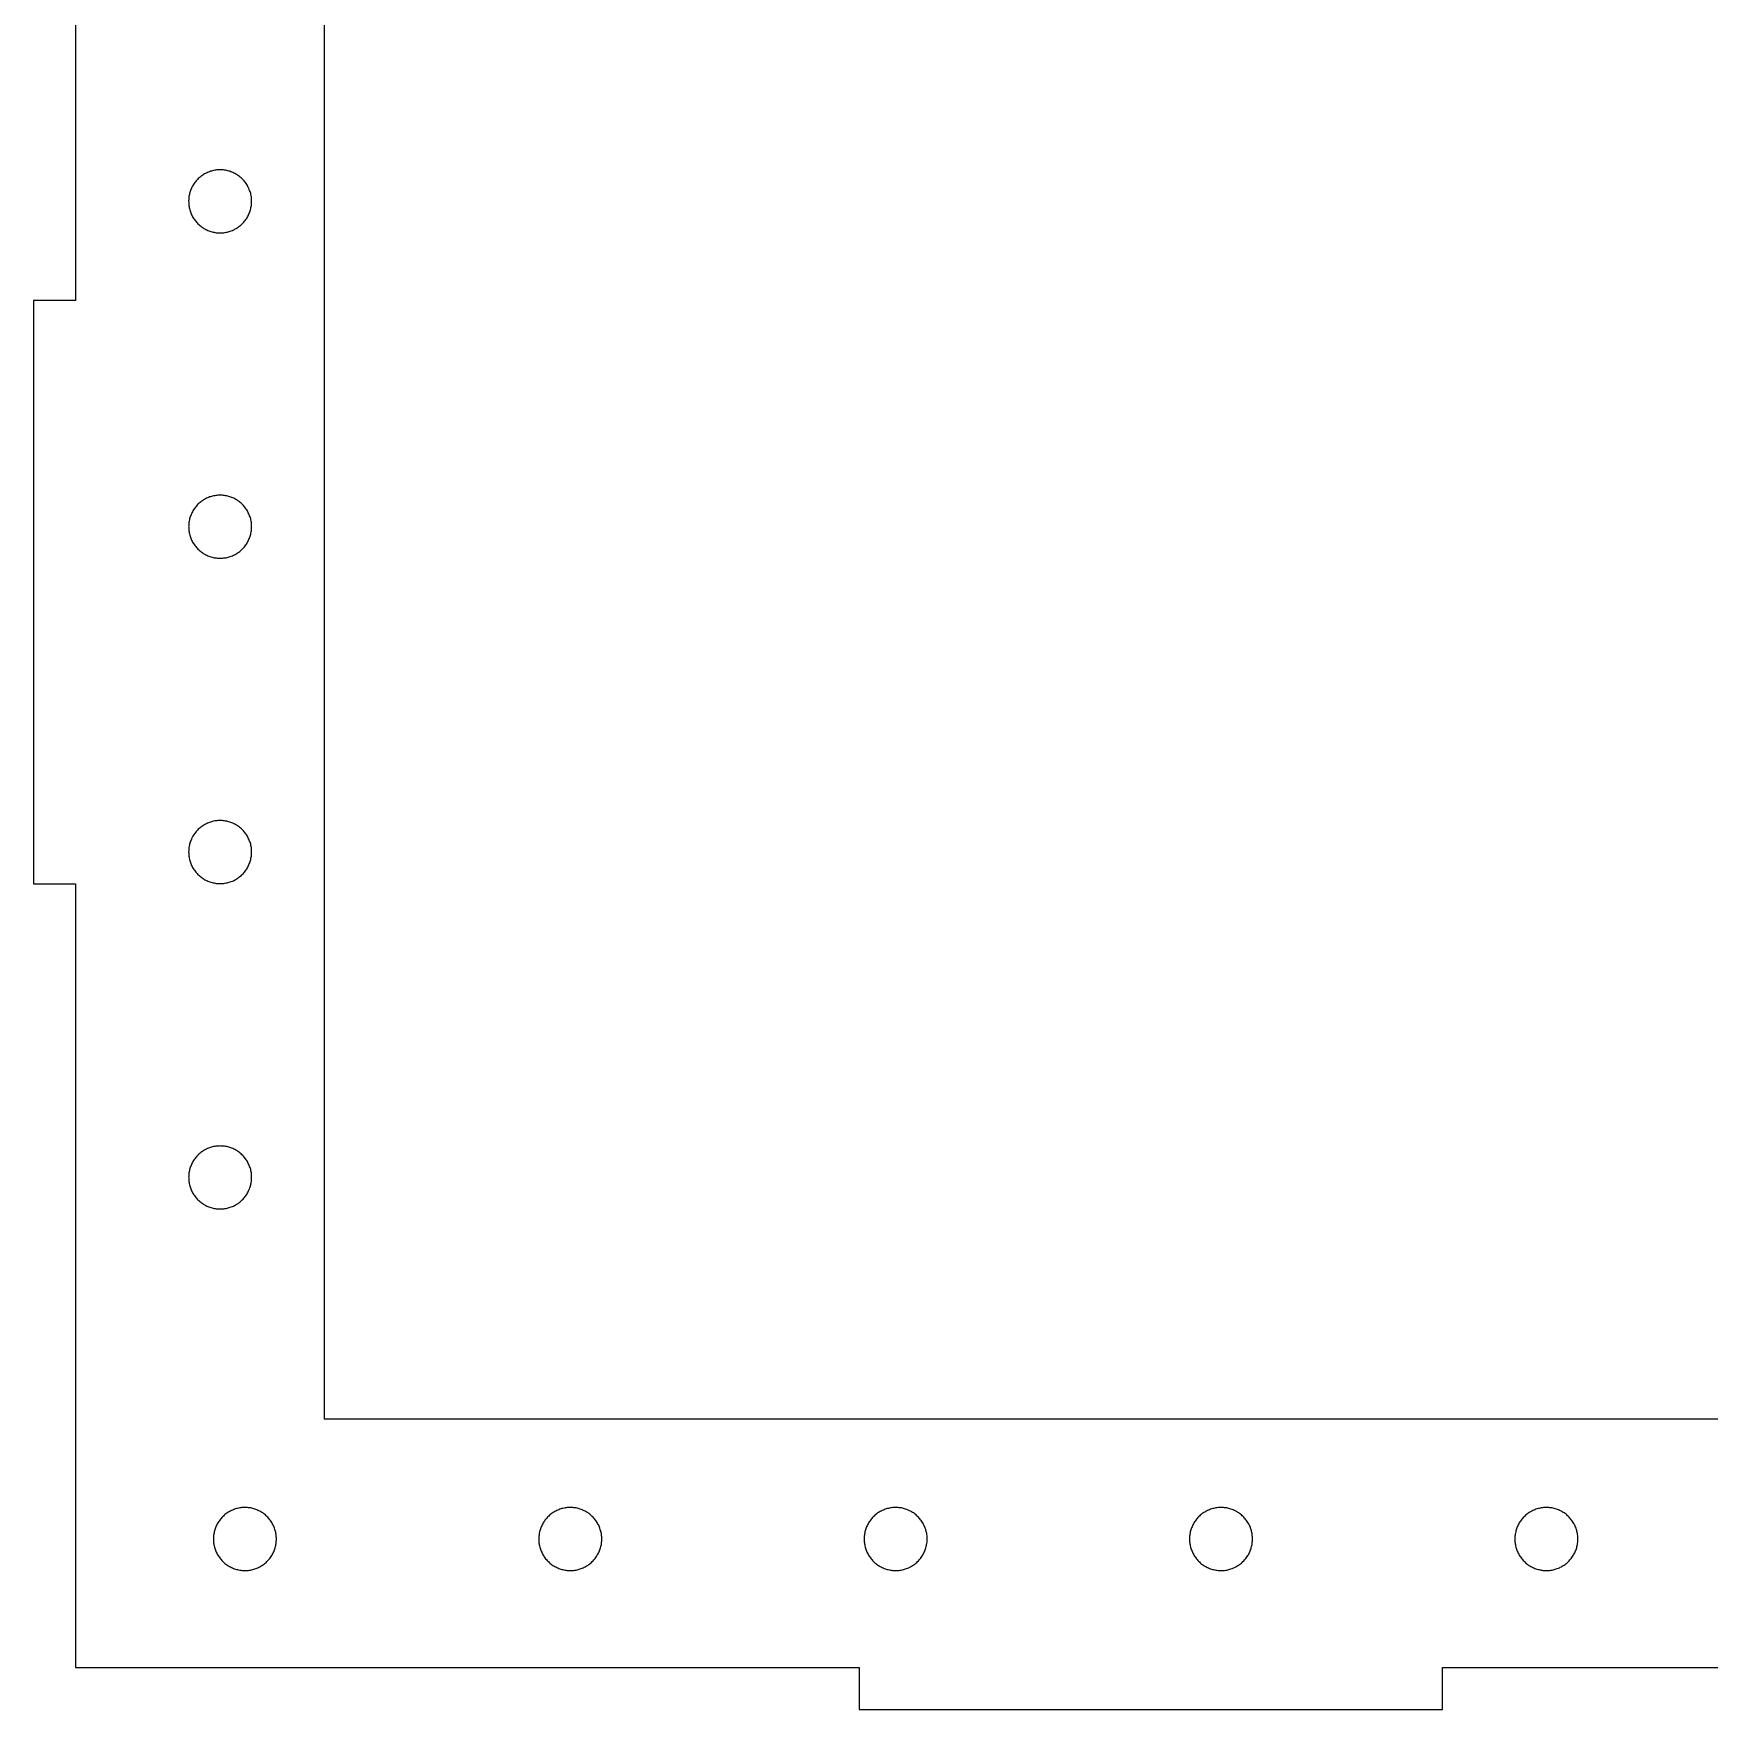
# Model space of a CAD drawing. Header units: millimetres. Extents: x 240 to 1017, y -90 to 481.
# Drawn here: x 502.3 to 629.3, y 227.3 to 354.3 of the extents above; entities that cross this region are included whole.
import ezdxf

# ---------------------------------------------------------------- set-up
doc = ezdxf.new("R2010")
doc.units = ezdxf.units.MM
doc.layers.add('Default', color=18, linetype='Continuous', true_color=0x000000)

msp = doc.modelspace()

# ---------------------------------------------------------------- linework, layer by layer
at = {"layer": 'Default'}
msp.add_lwpolyline([(649.52, 478.15), (609.06, 478.15), (609.06, 481.32), (564.85, 481.32), (564.85, 478.15), (505.47, 478.15), (505.47, 418.76), (502.29, 418.76), (502.29, 374.55), (505.47, 374.55), (505.47, 334.09), (502.29, 334.09), (502.29, 289.88), (505.47, 289.88), (505.47, 230.5), (564.85, 230.5), (564.85, 227.32), (609.06, 227.32), (609.06, 230.5), (649.52, 230.5)], dxfattribs=at)
for points in [[(524.31, 249.34), (734.27, 249.34), (734.27, 459.3), (524.31, 459.3)], [(516.68, 343.98), (516.6, 343.99), (516.52, 343.99), (516.44, 343.99), (516.35, 343.99), (516.27, 343.99), (516.19, 343.98), (516.11, 343.97), (516.02, 343.96), (515.94, 343.94), (515.86, 343.92), (515.78, 343.9), (515.7, 343.88), (515.62, 343.85), (515.55, 343.82), (515.47, 343.79), (515.39, 343.75), (515.32, 343.72), (515.25, 343.68), (515.18, 343.63), (515.11, 343.59), (515.04, 343.54), (514.97, 343.49), (514.91, 343.44), (514.84, 343.39), (514.78, 343.33), (514.72, 343.27), (514.67, 343.21), (514.61, 343.15), (514.56, 343.09), (514.51, 343.02), (514.46, 342.95), (514.42, 342.88), (514.37, 342.81), (514.33, 342.74), (514.29, 342.67), (514.26, 342.59), (514.23, 342.52), (514.19, 342.44), (514.17, 342.36), (514.14, 342.28), (514.12, 342.2), (514.1, 342.12), (514.08, 342.04), (514.07, 341.96), (514.06, 341.88), (514.05, 341.79), (514.05, 341.71), (514.04, 341.63), (514.05, 341.54), (514.05, 341.46), (514.06, 341.38), (514.06, 341.3), (514.08, 341.21), (514.09, 341.13), (514.11, 341.05), (514.13, 340.97), (514.15, 340.89), (514.18, 340.81), (514.21, 340.74), (514.24, 340.66), (514.27, 340.58), (514.31, 340.51), (514.35, 340.44), (514.39, 340.36), (514.44, 340.29), (514.48, 340.23), (514.53, 340.16), (514.58, 340.09), (514.64, 340.03), (514.69, 339.97), (514.75, 339.91), (514.81, 339.85), (514.87, 339.8), (514.94, 339.74), (515, 339.69), (515.07, 339.64), (515.14, 339.6), (515.21, 339.55), (515.28, 339.51), (515.35, 339.47), (515.43, 339.44), (515.5, 339.4), (515.58, 339.37), (515.66, 339.34), (515.74, 339.32), (515.82, 339.3), (515.9, 339.28), (515.98, 339.26), (516.06, 339.24), (516.14, 339.23), (516.22, 339.22), (516.31, 339.22), (516.39, 339.22), (516.47, 339.22), (516.56, 339.22), (516.64, 339.22), (516.72, 339.23), (516.8, 339.24), (516.88, 339.26), (516.97, 339.28), (517.05, 339.3), (517.13, 339.32), (517.2, 339.34), (517.28, 339.37), (517.36, 339.4), (517.44, 339.44), (517.51, 339.47), (517.58, 339.51), (517.66, 339.55), (517.73, 339.6), (517.79, 339.64), (517.86, 339.69), (517.93, 339.74), (517.99, 339.79), (518.05, 339.85), (518.11, 339.91), (518.17, 339.97), (518.23, 340.03), (518.28, 340.09), (518.33, 340.15), (518.38, 340.22), (518.43, 340.29), (518.47, 340.36), (518.51, 340.43), (518.55, 340.5), (518.59, 340.58), (518.62, 340.65), (518.66, 340.73), (518.69, 340.81), (518.71, 340.89), (518.74, 340.97), (518.76, 341.05), (518.77, 341.13), (518.79, 341.21), (518.8, 341.29), (518.81, 341.37), (518.82, 341.46), (518.82, 341.54), (518.82, 341.62), (518.82, 341.71), (518.81, 341.79), (518.81, 341.87), (518.8, 341.95), (518.78, 342.03), (518.77, 342.12), (518.75, 342.2), (518.73, 342.28), (518.7, 342.36), (518.67, 342.43), (518.64, 342.51), (518.61, 342.59), (518.57, 342.66), (518.54, 342.74), (518.5, 342.81), (518.45, 342.88), (518.41, 342.95), (518.36, 343.02), (518.31, 343.08), (518.26, 343.15), (518.2, 343.21), (518.15, 343.27), (518.09, 343.33), (518.03, 343.38), (517.96, 343.44), (517.9, 343.49), (517.83, 343.54), (517.76, 343.59), (517.69, 343.63), (517.62, 343.67), (517.55, 343.71), (517.48, 343.75), (517.4, 343.79), (517.33, 343.82), (517.25, 343.85), (517.17, 343.88), (517.09, 343.9), (517.01, 343.92), (516.93, 343.94), (516.85, 343.96), (516.77, 343.97)], [(516.68, 319.32), (516.6, 319.33), (516.52, 319.34), (516.44, 319.34), (516.35, 319.34), (516.27, 319.33), (516.19, 319.32), (516.11, 319.31), (516.02, 319.3), (515.94, 319.29), (515.86, 319.27), (515.78, 319.25), (515.7, 319.22), (515.62, 319.2), (515.55, 319.17), (515.47, 319.13), (515.39, 319.1), (515.32, 319.06), (515.25, 319.02), (515.18, 318.98), (515.11, 318.93), (515.04, 318.89), (514.97, 318.84), (514.91, 318.79), (514.84, 318.73), (514.78, 318.68), (514.72, 318.62), (514.67, 318.56), (514.61, 318.49), (514.56, 318.43), (514.51, 318.36), (514.46, 318.3), (514.42, 318.23), (514.37, 318.16), (514.33, 318.08), (514.29, 318.01), (514.26, 317.94), (514.23, 317.86), (514.19, 317.78), (514.17, 317.7), (514.14, 317.63), (514.12, 317.55), (514.1, 317.46), (514.08, 317.38), (514.07, 317.3), (514.06, 317.22), (514.05, 317.14), (514.05, 317.05), (514.04, 316.97), (514.05, 316.89), (514.05, 316.81), (514.06, 316.72), (514.06, 316.64), (514.08, 316.56), (514.09, 316.48), (514.11, 316.4), (514.13, 316.32), (514.15, 316.24), (514.18, 316.16), (514.21, 316.08), (514.24, 316), (514.27, 315.93), (514.31, 315.85), (514.35, 315.78), (514.39, 315.71), (514.44, 315.64), (514.48, 315.57), (514.53, 315.5), (514.58, 315.44), (514.64, 315.37), (514.69, 315.31), (514.75, 315.25), (514.81, 315.2), (514.87, 315.14), (514.94, 315.09), (515, 315.04), (515.07, 314.99), (515.14, 314.94), (515.21, 314.9), (515.28, 314.86), (515.35, 314.82), (515.43, 314.78), (515.5, 314.75), (515.58, 314.72), (515.66, 314.69), (515.74, 314.66), (515.82, 314.64), (515.9, 314.62), (515.98, 314.6), (516.06, 314.59), (516.14, 314.58), (516.22, 314.57), (516.31, 314.56), (516.39, 314.56), (516.47, 314.56), (516.56, 314.56), (516.64, 314.57), (516.72, 314.58), (516.8, 314.59), (516.88, 314.6), (516.97, 314.62), (517.05, 314.64), (517.13, 314.66), (517.2, 314.69), (517.28, 314.72), (517.36, 314.75), (517.44, 314.78), (517.51, 314.82), (517.58, 314.85), (517.66, 314.9), (517.73, 314.94), (517.79, 314.99), (517.86, 315.03), (517.93, 315.08), (517.99, 315.14), (518.05, 315.19), (518.11, 315.25), (518.17, 315.31), (518.23, 315.37), (518.28, 315.43), (518.33, 315.5), (518.38, 315.57), (518.43, 315.63), (518.47, 315.7), (518.51, 315.78), (518.55, 315.85), (518.59, 315.92), (518.62, 316), (518.66, 316.08), (518.69, 316.15), (518.71, 316.23), (518.74, 316.31), (518.76, 316.39), (518.77, 316.47), (518.79, 316.55), (518.8, 316.64), (518.81, 316.72), (518.82, 316.8), (518.82, 316.88), (518.82, 316.97), (518.82, 317.05), (518.81, 317.13), (518.81, 317.21), (518.8, 317.3), (518.78, 317.38), (518.77, 317.46), (518.75, 317.54), (518.73, 317.62), (518.7, 317.7), (518.67, 317.78), (518.64, 317.86), (518.61, 317.93), (518.57, 318.01), (518.54, 318.08), (518.5, 318.15), (518.45, 318.22), (518.41, 318.29), (518.36, 318.36), (518.31, 318.43), (518.26, 318.49), (518.2, 318.55), (518.15, 318.61), (518.09, 318.67), (518.03, 318.73), (517.96, 318.78), (517.9, 318.83), (517.83, 318.88), (517.76, 318.93), (517.69, 318.98), (517.62, 319.02), (517.55, 319.06), (517.48, 319.1), (517.4, 319.13), (517.33, 319.16), (517.25, 319.19), (517.17, 319.22), (517.09, 319.24), (517.01, 319.27), (516.93, 319.28), (516.85, 319.3), (516.77, 319.31)], [(516.68, 294.67), (516.6, 294.68), (516.52, 294.68), (516.44, 294.68), (516.35, 294.68), (516.27, 294.68), (516.19, 294.67), (516.11, 294.66), (516.02, 294.65), (515.94, 294.63), (515.86, 294.61), (515.78, 294.59), (515.7, 294.57), (515.62, 294.54), (515.55, 294.51), (515.47, 294.48), (515.39, 294.44), (515.32, 294.41), (515.25, 294.37), (515.18, 294.32), (515.11, 294.28), (515.04, 294.23), (514.97, 294.18), (514.91, 294.13), (514.84, 294.08), (514.78, 294.02), (514.72, 293.96), (514.67, 293.9), (514.61, 293.84), (514.56, 293.77), (514.51, 293.71), (514.46, 293.64), (514.42, 293.57), (514.37, 293.5), (514.33, 293.43), (514.29, 293.36), (514.26, 293.28), (514.23, 293.2), (514.19, 293.13), (514.17, 293.05), (514.14, 292.97), (514.12, 292.89), (514.1, 292.81), (514.08, 292.73), (514.07, 292.65), (514.06, 292.56), (514.05, 292.48), (514.05, 292.4), (514.04, 292.32), (514.05, 292.23), (514.05, 292.15), (514.06, 292.07), (514.06, 291.98), (514.08, 291.9), (514.09, 291.82), (514.11, 291.74), (514.13, 291.66), (514.15, 291.58), (514.18, 291.5), (514.21, 291.42), (514.24, 291.35), (514.27, 291.27), (514.31, 291.2), (514.35, 291.12), (514.39, 291.05), (514.44, 290.98), (514.48, 290.91), (514.53, 290.85), (514.58, 290.78), (514.64, 290.72), (514.69, 290.66), (514.75, 290.6), (514.81, 290.54), (514.87, 290.49), (514.94, 290.43), (515, 290.38), (515.07, 290.33), (515.14, 290.29), (515.21, 290.24), (515.28, 290.2), (515.35, 290.16), (515.43, 290.13), (515.5, 290.09), (515.58, 290.06), (515.66, 290.03), (515.74, 290.01), (515.82, 289.99), (515.9, 289.97), (515.98, 289.95), (516.06, 289.93), (516.14, 289.92), (516.22, 289.91), (516.31, 289.91), (516.39, 289.9), (516.47, 289.9), (516.56, 289.91), (516.64, 289.91), (516.72, 289.92), (516.8, 289.93), (516.88, 289.95), (516.97, 289.96), (517.05, 289.98), (517.13, 290.01), (517.2, 290.03), (517.28, 290.06), (517.36, 290.09), (517.44, 290.12), (517.51, 290.16), (517.58, 290.2), (517.66, 290.24), (517.73, 290.28), (517.79, 290.33), (517.86, 290.38), (517.93, 290.43), (517.99, 290.48), (518.05, 290.54), (518.11, 290.59), (518.17, 290.65), (518.23, 290.72), (518.28, 290.78), (518.33, 290.84), (518.38, 290.91), (518.43, 290.98), (518.47, 291.05), (518.51, 291.12), (518.55, 291.19), (518.59, 291.27), (518.62, 291.34), (518.66, 291.42), (518.69, 291.5), (518.71, 291.58), (518.74, 291.66), (518.76, 291.74), (518.77, 291.82), (518.79, 291.9), (518.8, 291.98), (518.81, 292.06), (518.82, 292.15), (518.82, 292.23), (518.82, 292.31), (518.82, 292.39), (518.81, 292.48), (518.81, 292.56), (518.8, 292.64), (518.78, 292.72), (518.77, 292.8), (518.75, 292.89), (518.73, 292.97), (518.7, 293.04), (518.67, 293.12), (518.64, 293.2), (518.61, 293.28), (518.57, 293.35), (518.54, 293.42), (518.5, 293.5), (518.45, 293.57), (518.41, 293.64), (518.36, 293.7), (518.31, 293.77), (518.26, 293.83), (518.2, 293.9), (518.15, 293.96), (518.09, 294.02), (518.03, 294.07), (517.96, 294.13), (517.9, 294.18), (517.83, 294.23), (517.76, 294.28), (517.69, 294.32), (517.62, 294.36), (517.55, 294.4), (517.48, 294.44), (517.4, 294.48), (517.33, 294.51), (517.25, 294.54), (517.17, 294.56), (517.09, 294.59), (517.01, 294.61), (516.93, 294.63), (516.85, 294.64), (516.77, 294.66)], [(516.68, 270.01), (516.6, 270.02), (516.52, 270.02), (516.44, 270.03), (516.35, 270.02), (516.27, 270.02), (516.19, 270.01), (516.11, 270), (516.02, 269.99), (515.94, 269.97), (515.86, 269.96), (515.78, 269.93), (515.7, 269.91), (515.62, 269.88), (515.55, 269.85), (515.47, 269.82), (515.39, 269.79), (515.32, 269.75), (515.25, 269.71), (515.18, 269.67), (515.11, 269.62), (515.04, 269.58), (514.97, 269.53), (514.91, 269.47), (514.84, 269.42), (514.78, 269.36), (514.72, 269.31), (514.67, 269.25), (514.61, 269.18), (514.56, 269.12), (514.51, 269.05), (514.46, 268.99), (514.42, 268.92), (514.37, 268.85), (514.33, 268.77), (514.29, 268.7), (514.26, 268.62), (514.23, 268.55), (514.19, 268.47), (514.17, 268.39), (514.14, 268.31), (514.12, 268.23), (514.1, 268.15), (514.08, 268.07), (514.07, 267.99), (514.06, 267.91), (514.05, 267.83), (514.05, 267.74), (514.04, 267.66), (514.05, 267.58), (514.05, 267.49), (514.06, 267.41), (514.06, 267.33), (514.08, 267.25), (514.09, 267.17), (514.11, 267.08), (514.13, 267), (514.15, 266.92), (514.18, 266.85), (514.21, 266.77), (514.24, 266.69), (514.27, 266.62), (514.31, 266.54), (514.35, 266.47), (514.39, 266.4), (514.44, 266.33), (514.48, 266.26), (514.53, 266.19), (514.58, 266.13), (514.64, 266.06), (514.69, 266), (514.75, 265.94), (514.81, 265.88), (514.87, 265.83), (514.94, 265.78), (515, 265.73), (515.07, 265.68), (515.14, 265.63), (515.21, 265.59), (515.28, 265.55), (515.35, 265.51), (515.43, 265.47), (515.5, 265.44), (515.58, 265.41), (515.66, 265.38), (515.74, 265.35), (515.82, 265.33), (515.9, 265.31), (515.98, 265.29), (516.06, 265.28), (516.14, 265.27), (516.22, 265.26), (516.31, 265.25), (516.39, 265.25), (516.47, 265.25), (516.56, 265.25), (516.64, 265.26), (516.72, 265.27), (516.8, 265.28), (516.88, 265.29), (516.97, 265.31), (517.05, 265.33), (517.13, 265.35), (517.2, 265.38), (517.28, 265.4), (517.36, 265.44), (517.44, 265.47), (517.51, 265.5), (517.58, 265.54), (517.66, 265.58), (517.73, 265.63), (517.79, 265.67), (517.86, 265.72), (517.93, 265.77), (517.99, 265.83), (518.05, 265.88), (518.11, 265.94), (518.17, 266), (518.23, 266.06), (518.28, 266.12), (518.33, 266.19), (518.38, 266.25), (518.43, 266.32), (518.47, 266.39), (518.51, 266.46), (518.55, 266.54), (518.59, 266.61), (518.62, 266.69), (518.66, 266.76), (518.69, 266.84), (518.71, 266.92), (518.74, 267), (518.76, 267.08), (518.77, 267.16), (518.79, 267.24), (518.8, 267.32), (518.81, 267.41), (518.82, 267.49), (518.82, 267.57), (518.82, 267.66), (518.82, 267.74), (518.81, 267.82), (518.81, 267.9), (518.8, 267.99), (518.78, 268.07), (518.77, 268.15), (518.75, 268.23), (518.73, 268.31), (518.7, 268.39), (518.67, 268.47), (518.64, 268.54), (518.61, 268.62), (518.57, 268.7), (518.54, 268.77), (518.5, 268.84), (518.45, 268.91), (518.41, 268.98), (518.36, 269.05), (518.31, 269.12), (518.26, 269.18), (518.2, 269.24), (518.15, 269.3), (518.09, 269.36), (518.03, 269.42), (517.96, 269.47), (517.9, 269.52), (517.83, 269.57), (517.76, 269.62), (517.69, 269.67), (517.62, 269.71), (517.55, 269.75), (517.48, 269.79), (517.4, 269.82), (517.33, 269.85), (517.25, 269.88), (517.17, 269.91), (517.09, 269.93), (517.01, 269.95), (516.93, 269.97), (516.85, 269.99), (516.77, 270)], [(520.69, 239.99), (520.69, 240.07), (520.7, 240.15), (520.7, 240.24), (520.7, 240.32), (520.69, 240.4), (520.69, 240.48), (520.68, 240.57), (520.66, 240.65), (520.65, 240.73), (520.63, 240.81), (520.61, 240.89), (520.58, 240.97), (520.56, 241.05), (520.53, 241.13), (520.5, 241.2), (520.46, 241.28), (520.42, 241.35), (520.38, 241.42), (520.34, 241.5), (520.3, 241.57), (520.25, 241.63), (520.2, 241.7), (520.15, 241.76), (520.09, 241.83), (520.04, 241.89), (519.98, 241.95), (519.92, 242), (519.86, 242.06), (519.79, 242.11), (519.73, 242.16), (519.66, 242.21), (519.59, 242.26), (519.52, 242.3), (519.45, 242.34), (519.37, 242.38), (519.3, 242.41), (519.22, 242.45), (519.15, 242.48), (519.07, 242.5), (518.99, 242.53), (518.91, 242.55), (518.83, 242.57), (518.75, 242.59), (518.66, 242.6), (518.58, 242.61), (518.5, 242.62), (518.42, 242.62), (518.33, 242.63), (518.25, 242.63), (518.17, 242.62), (518.09, 242.62), (518, 242.61), (517.92, 242.59), (517.84, 242.58), (517.76, 242.56), (517.68, 242.54), (517.6, 242.52), (517.52, 242.49), (517.44, 242.46), (517.37, 242.43), (517.29, 242.4), (517.22, 242.36), (517.14, 242.32), (517.07, 242.28), (517, 242.24), (516.93, 242.19), (516.87, 242.14), (516.8, 242.09), (516.74, 242.04), (516.68, 241.98), (516.62, 241.92), (516.56, 241.86), (516.5, 241.8), (516.45, 241.74), (516.4, 241.67), (516.35, 241.6), (516.3, 241.53), (516.26, 241.46), (516.22, 241.39), (516.18, 241.32), (516.14, 241.24), (516.11, 241.17), (516.08, 241.09), (516.05, 241.01), (516.03, 240.94), (516, 240.86), (515.98, 240.78), (515.97, 240.69), (515.95, 240.61), (515.94, 240.53), (515.93, 240.45), (515.93, 240.36), (515.92, 240.28), (515.92, 240.2), (515.93, 240.12), (515.93, 240.03), (515.94, 239.95), (515.95, 239.87), (515.96, 239.79), (515.98, 239.71), (516, 239.63), (516.02, 239.55), (516.05, 239.47), (516.08, 239.39), (516.11, 239.31), (516.14, 239.24), (516.18, 239.16), (516.22, 239.09), (516.26, 239.02), (516.3, 238.95), (516.35, 238.88), (516.4, 238.81), (516.45, 238.74), (516.5, 238.68), (516.56, 238.62), (516.61, 238.56), (516.67, 238.5), (516.73, 238.44), (516.8, 238.39), (516.86, 238.34), (516.93, 238.29), (517, 238.24), (517.07, 238.2), (517.14, 238.16), (517.21, 238.12), (517.29, 238.08), (517.36, 238.05), (517.44, 238.01), (517.52, 237.99), (517.59, 237.96), (517.67, 237.94), (517.75, 237.92), (517.83, 237.9), (517.92, 237.88), (518, 237.87), (518.08, 237.86), (518.16, 237.85), (518.25, 237.85), (518.33, 237.85), (518.41, 237.85), (518.49, 237.86), (518.58, 237.86), (518.66, 237.88), (518.74, 237.89), (518.82, 237.9), (518.9, 237.92), (518.98, 237.95), (519.06, 237.97), (519.14, 238), (519.22, 238.03), (519.29, 238.06), (519.37, 238.1), (519.44, 238.13), (519.51, 238.18), (519.59, 238.22), (519.65, 238.26), (519.72, 238.31), (519.79, 238.36), (519.85, 238.41), (519.92, 238.47), (519.98, 238.53), (520.03, 238.58), (520.09, 238.65), (520.14, 238.71), (520.2, 238.77), (520.25, 238.84), (520.29, 238.91), (520.34, 238.98), (520.38, 239.05), (520.42, 239.12), (520.46, 239.19), (520.49, 239.27), (520.53, 239.35), (520.56, 239.42), (520.58, 239.5), (520.61, 239.58), (520.63, 239.66), (520.65, 239.74), (520.66, 239.82), (520.68, 239.91)], [(545.34, 239.99), (545.35, 240.07), (545.35, 240.15), (545.35, 240.24), (545.35, 240.32), (545.35, 240.4), (545.34, 240.48), (545.33, 240.57), (545.32, 240.65), (545.3, 240.73), (545.29, 240.81), (545.26, 240.89), (545.24, 240.97), (545.21, 241.05), (545.18, 241.13), (545.15, 241.2), (545.12, 241.28), (545.08, 241.35), (545.04, 241.42), (545, 241.5), (544.95, 241.57), (544.91, 241.63), (544.86, 241.7), (544.8, 241.76), (544.75, 241.83), (544.69, 241.89), (544.63, 241.95), (544.57, 242), (544.51, 242.06), (544.45, 242.11), (544.38, 242.16), (544.31, 242.21), (544.25, 242.26), (544.17, 242.3), (544.1, 242.34), (544.03, 242.38), (543.95, 242.41), (543.88, 242.45), (543.8, 242.48), (543.72, 242.5), (543.64, 242.53), (543.56, 242.55), (543.48, 242.57), (543.4, 242.59), (543.32, 242.6), (543.24, 242.61), (543.16, 242.62), (543.07, 242.62), (542.99, 242.63), (542.91, 242.63), (542.82, 242.62), (542.74, 242.62), (542.66, 242.61), (542.58, 242.59), (542.5, 242.58), (542.41, 242.56), (542.33, 242.54), (542.25, 242.52), (542.18, 242.49), (542.1, 242.46), (542.02, 242.43), (541.95, 242.4), (541.87, 242.36), (541.8, 242.32), (541.73, 242.28), (541.66, 242.24), (541.59, 242.19), (541.52, 242.14), (541.46, 242.09), (541.39, 242.04), (541.33, 241.98), (541.27, 241.92), (541.21, 241.86), (541.16, 241.8), (541.11, 241.74), (541.05, 241.67), (541.01, 241.6), (540.96, 241.53), (540.92, 241.46), (540.88, 241.39), (540.84, 241.32), (540.8, 241.24), (540.77, 241.17), (540.74, 241.09), (540.71, 241.01), (540.68, 240.94), (540.66, 240.86), (540.64, 240.78), (540.62, 240.69), (540.61, 240.61), (540.6, 240.53), (540.59, 240.45), (540.58, 240.36), (540.58, 240.28), (540.58, 240.2), (540.58, 240.12), (540.59, 240.03), (540.59, 239.95), (540.61, 239.87), (540.62, 239.79), (540.64, 239.71), (540.66, 239.63), (540.68, 239.55), (540.71, 239.47), (540.73, 239.39), (540.76, 239.31), (540.8, 239.24), (540.83, 239.16), (540.87, 239.09), (540.91, 239.02), (540.96, 238.95), (541, 238.88), (541.05, 238.81), (541.1, 238.74), (541.16, 238.68), (541.21, 238.62), (541.27, 238.56), (541.33, 238.5), (541.39, 238.44), (541.45, 238.39), (541.52, 238.34), (541.58, 238.29), (541.65, 238.24), (541.72, 238.2), (541.79, 238.16), (541.87, 238.12), (541.94, 238.08), (542.02, 238.05), (542.09, 238.01), (542.17, 237.99), (542.25, 237.96), (542.33, 237.94), (542.41, 237.92), (542.49, 237.9), (542.57, 237.88), (542.65, 237.87), (542.74, 237.86), (542.82, 237.85), (542.9, 237.85), (542.98, 237.85), (543.07, 237.85), (543.15, 237.86), (543.23, 237.86), (543.31, 237.88), (543.4, 237.89), (543.48, 237.9), (543.56, 237.92), (543.64, 237.95), (543.72, 237.97), (543.8, 238), (543.87, 238.03), (543.95, 238.06), (544.02, 238.1), (544.1, 238.13), (544.17, 238.18), (544.24, 238.22), (544.31, 238.26), (544.38, 238.31), (544.44, 238.36), (544.51, 238.41), (544.57, 238.47), (544.63, 238.53), (544.69, 238.58), (544.75, 238.65), (544.8, 238.71), (544.85, 238.77), (544.9, 238.84), (544.95, 238.91), (544.99, 238.98), (545.04, 239.05), (545.08, 239.12), (545.11, 239.19), (545.15, 239.27), (545.18, 239.35), (545.21, 239.42), (545.24, 239.5), (545.26, 239.58), (545.28, 239.66), (545.3, 239.74), (545.32, 239.82), (545.33, 239.91)], [(570, 239.99), (570, 240.07), (570.01, 240.15), (570.01, 240.24), (570.01, 240.32), (570.01, 240.4), (570, 240.48), (569.99, 240.57), (569.98, 240.65), (569.96, 240.73), (569.94, 240.81), (569.92, 240.89), (569.9, 240.97), (569.87, 241.05), (569.84, 241.13), (569.81, 241.2), (569.77, 241.28), (569.74, 241.35), (569.7, 241.42), (569.65, 241.5), (569.61, 241.57), (569.56, 241.63), (569.51, 241.7), (569.46, 241.76), (569.41, 241.83), (569.35, 241.89), (569.29, 241.95), (569.23, 242), (569.17, 242.06), (569.1, 242.11), (569.04, 242.16), (568.97, 242.21), (568.9, 242.26), (568.83, 242.3), (568.76, 242.34), (568.68, 242.38), (568.61, 242.41), (568.53, 242.45), (568.46, 242.48), (568.38, 242.5), (568.3, 242.53), (568.22, 242.55), (568.14, 242.57), (568.06, 242.59), (567.98, 242.6), (567.89, 242.61), (567.81, 242.62), (567.73, 242.62), (567.65, 242.63), (567.56, 242.63), (567.48, 242.62), (567.4, 242.62), (567.31, 242.61), (567.23, 242.59), (567.15, 242.58), (567.07, 242.56), (566.99, 242.54), (566.91, 242.52), (566.83, 242.49), (566.75, 242.46), (566.68, 242.43), (566.6, 242.4), (566.53, 242.36), (566.45, 242.32), (566.38, 242.28), (566.31, 242.24), (566.24, 242.19), (566.18, 242.14), (566.11, 242.09), (566.05, 242.04), (565.99, 241.98), (565.93, 241.92), (565.87, 241.86), (565.81, 241.8), (565.76, 241.74), (565.71, 241.67), (565.66, 241.6), (565.62, 241.53), (565.57, 241.46), (565.53, 241.39), (565.49, 241.32), (565.46, 241.24), (565.42, 241.17), (565.39, 241.09), (565.36, 241.01), (565.34, 240.94), (565.31, 240.86), (565.29, 240.78), (565.28, 240.69), (565.26, 240.61), (565.25, 240.53), (565.24, 240.45), (565.24, 240.36), (565.23, 240.28), (565.23, 240.2), (565.24, 240.12), (565.24, 240.03), (565.25, 239.95), (565.26, 239.87), (565.28, 239.79), (565.29, 239.71), (565.31, 239.63), (565.34, 239.55), (565.36, 239.47), (565.39, 239.39), (565.42, 239.31), (565.45, 239.24), (565.49, 239.16), (565.53, 239.09), (565.57, 239.02), (565.61, 238.95), (565.66, 238.88), (565.71, 238.81), (565.76, 238.74), (565.81, 238.68), (565.87, 238.62), (565.92, 238.56), (565.98, 238.5), (566.04, 238.44), (566.11, 238.39), (566.17, 238.34), (566.24, 238.29), (566.31, 238.24), (566.38, 238.2), (566.45, 238.16), (566.52, 238.12), (566.6, 238.08), (566.67, 238.05), (566.75, 238.01), (566.83, 237.99), (566.91, 237.96), (566.98, 237.94), (567.06, 237.92), (567.15, 237.9), (567.23, 237.88), (567.31, 237.87), (567.39, 237.86), (567.47, 237.85), (567.56, 237.85), (567.64, 237.85), (567.72, 237.85), (567.81, 237.86), (567.89, 237.86), (567.97, 237.88), (568.05, 237.89), (568.13, 237.9), (568.21, 237.92), (568.29, 237.95), (568.37, 237.97), (568.45, 238), (568.53, 238.03), (568.61, 238.06), (568.68, 238.1), (568.75, 238.13), (568.83, 238.18), (568.9, 238.22), (568.97, 238.26), (569.03, 238.31), (569.1, 238.36), (569.16, 238.41), (569.23, 238.47), (569.29, 238.53), (569.35, 238.58), (569.4, 238.65), (569.46, 238.71), (569.51, 238.77), (569.56, 238.84), (569.61, 238.91), (569.65, 238.98), (569.69, 239.05), (569.73, 239.12), (569.77, 239.19), (569.81, 239.27), (569.84, 239.35), (569.87, 239.42), (569.89, 239.5), (569.92, 239.58), (569.94, 239.66), (569.96, 239.74), (569.97, 239.82), (569.99, 239.91)], [(594.65, 239.99), (594.66, 240.07), (594.66, 240.15), (594.67, 240.24), (594.66, 240.32), (594.66, 240.4), (594.65, 240.48), (594.64, 240.57), (594.63, 240.65), (594.62, 240.73), (594.6, 240.81), (594.58, 240.89), (594.55, 240.97), (594.52, 241.05), (594.5, 241.13), (594.46, 241.2), (594.43, 241.28), (594.39, 241.35), (594.35, 241.42), (594.31, 241.5), (594.26, 241.57), (594.22, 241.63), (594.17, 241.7), (594.11, 241.76), (594.06, 241.83), (594, 241.89), (593.95, 241.95), (593.89, 242), (593.82, 242.06), (593.76, 242.11), (593.69, 242.16), (593.63, 242.21), (593.56, 242.26), (593.49, 242.3), (593.41, 242.34), (593.34, 242.38), (593.27, 242.41), (593.19, 242.45), (593.11, 242.48), (593.03, 242.5), (592.95, 242.53), (592.87, 242.55), (592.79, 242.57), (592.71, 242.59), (592.63, 242.6), (592.55, 242.61), (592.47, 242.62), (592.38, 242.62), (592.3, 242.63), (592.22, 242.63), (592.14, 242.62), (592.05, 242.62), (591.97, 242.61), (591.89, 242.59), (591.81, 242.58), (591.73, 242.56), (591.65, 242.54), (591.57, 242.52), (591.49, 242.49), (591.41, 242.46), (591.33, 242.43), (591.26, 242.4), (591.18, 242.36), (591.11, 242.32), (591.04, 242.28), (590.97, 242.24), (590.9, 242.19), (590.83, 242.14), (590.77, 242.09), (590.7, 242.04), (590.64, 241.98), (590.58, 241.92), (590.53, 241.86), (590.47, 241.8), (590.42, 241.74), (590.37, 241.67), (590.32, 241.6), (590.27, 241.53), (590.23, 241.46), (590.19, 241.39), (590.15, 241.32), (590.11, 241.24), (590.08, 241.17), (590.05, 241.09), (590.02, 241.01), (589.99, 240.94), (589.97, 240.86), (589.95, 240.78), (589.93, 240.69), (589.92, 240.61), (589.91, 240.53), (589.9, 240.45), (589.89, 240.36), (589.89, 240.28), (589.89, 240.2), (589.89, 240.12), (589.9, 240.03), (589.91, 239.95), (589.92, 239.87), (589.93, 239.79), (589.95, 239.71), (589.97, 239.63), (589.99, 239.55), (590.02, 239.47), (590.04, 239.39), (590.08, 239.31), (590.11, 239.24), (590.15, 239.16), (590.18, 239.09), (590.23, 239.02), (590.27, 238.95), (590.31, 238.88), (590.36, 238.81), (590.41, 238.74), (590.47, 238.68), (590.52, 238.62), (590.58, 238.56), (590.64, 238.5), (590.7, 238.44), (590.76, 238.39), (590.83, 238.34), (590.9, 238.29), (590.96, 238.24), (591.03, 238.2), (591.11, 238.16), (591.18, 238.12), (591.25, 238.08), (591.33, 238.05), (591.4, 238.01), (591.48, 237.99), (591.56, 237.96), (591.64, 237.94), (591.72, 237.92), (591.8, 237.9), (591.88, 237.88), (591.97, 237.87), (592.05, 237.86), (592.13, 237.85), (592.21, 237.85), (592.3, 237.85), (592.38, 237.85), (592.46, 237.86), (592.54, 237.86), (592.63, 237.88), (592.71, 237.89), (592.79, 237.9), (592.87, 237.92), (592.95, 237.95), (593.03, 237.97), (593.11, 238), (593.18, 238.03), (593.26, 238.06), (593.34, 238.1), (593.41, 238.13), (593.48, 238.18), (593.55, 238.22), (593.62, 238.26), (593.69, 238.31), (593.76, 238.36), (593.82, 238.41), (593.88, 238.47), (593.94, 238.53), (594, 238.58), (594.06, 238.65), (594.11, 238.71), (594.16, 238.77), (594.21, 238.84), (594.26, 238.91), (594.31, 238.98), (594.35, 239.05), (594.39, 239.12), (594.43, 239.19), (594.46, 239.27), (594.49, 239.35), (594.52, 239.42), (594.55, 239.5), (594.57, 239.58), (594.6, 239.66), (594.61, 239.74), (594.63, 239.82), (594.64, 239.91)], [(619.31, 239.99), (619.32, 240.07), (619.32, 240.15), (619.32, 240.24), (619.32, 240.32), (619.32, 240.4), (619.31, 240.48), (619.3, 240.57), (619.29, 240.65), (619.27, 240.73), (619.25, 240.81), (619.23, 240.89), (619.21, 240.97), (619.18, 241.05), (619.15, 241.13), (619.12, 241.2), (619.08, 241.28), (619.05, 241.35), (619.01, 241.42), (618.96, 241.5), (618.92, 241.57), (618.87, 241.63), (618.82, 241.7), (618.77, 241.76), (618.72, 241.83), (618.66, 241.89), (618.6, 241.95), (618.54, 242), (618.48, 242.06), (618.42, 242.11), (618.35, 242.16), (618.28, 242.21), (618.21, 242.26), (618.14, 242.3), (618.07, 242.34), (618, 242.38), (617.92, 242.41), (617.84, 242.45), (617.77, 242.48), (617.69, 242.5), (617.61, 242.53), (617.53, 242.55), (617.45, 242.57), (617.37, 242.59), (617.29, 242.6), (617.2, 242.61), (617.12, 242.62), (617.04, 242.62), (616.96, 242.63), (616.87, 242.63), (616.79, 242.62), (616.71, 242.62), (616.63, 242.61), (616.54, 242.59), (616.46, 242.58), (616.38, 242.56), (616.3, 242.54), (616.22, 242.52), (616.14, 242.49), (616.06, 242.46), (615.99, 242.43), (615.91, 242.4), (615.84, 242.36), (615.77, 242.32), (615.69, 242.28), (615.62, 242.24), (615.55, 242.19), (615.49, 242.14), (615.42, 242.09), (615.36, 242.04), (615.3, 241.98), (615.24, 241.92), (615.18, 241.86), (615.13, 241.8), (615.07, 241.74), (615.02, 241.67), (614.97, 241.6), (614.93, 241.53), (614.88, 241.46), (614.84, 241.39), (614.8, 241.32), (614.77, 241.24), (614.73, 241.17), (614.7, 241.09), (614.67, 241.01), (614.65, 240.94), (614.63, 240.86), (614.61, 240.78), (614.59, 240.69), (614.57, 240.61), (614.56, 240.53), (614.55, 240.45), (614.55, 240.36), (614.54, 240.28), (614.54, 240.2), (614.55, 240.12), (614.55, 240.03), (614.56, 239.95), (614.57, 239.87), (614.59, 239.79), (614.6, 239.71), (614.62, 239.63), (614.65, 239.55), (614.67, 239.47), (614.7, 239.39), (614.73, 239.31), (614.76, 239.24), (614.8, 239.16), (614.84, 239.09), (614.88, 239.02), (614.92, 238.95), (614.97, 238.88), (615.02, 238.81), (615.07, 238.74), (615.12, 238.68), (615.18, 238.62), (615.24, 238.56), (615.29, 238.5), (615.36, 238.44), (615.42, 238.39), (615.48, 238.34), (615.55, 238.29), (615.62, 238.24), (615.69, 238.2), (615.76, 238.16), (615.83, 238.12), (615.91, 238.08), (615.98, 238.05), (616.06, 238.01), (616.14, 237.99), (616.22, 237.96), (616.3, 237.94), (616.38, 237.92), (616.46, 237.9), (616.54, 237.88), (616.62, 237.87), (616.7, 237.86), (616.79, 237.85), (616.87, 237.85), (616.95, 237.85), (617.03, 237.85), (617.12, 237.86), (617.2, 237.86), (617.28, 237.88), (617.36, 237.89), (617.44, 237.9), (617.53, 237.92), (617.61, 237.95), (617.68, 237.97), (617.76, 238), (617.84, 238.03), (617.92, 238.06), (617.99, 238.1), (618.07, 238.13), (618.14, 238.18), (618.21, 238.22), (618.28, 238.26), (618.35, 238.31), (618.41, 238.36), (618.48, 238.41), (618.54, 238.47), (618.6, 238.53), (618.66, 238.58), (618.71, 238.65), (618.77, 238.71), (618.82, 238.77), (618.87, 238.84), (618.92, 238.91), (618.96, 238.98), (619, 239.05), (619.04, 239.12), (619.08, 239.19), (619.12, 239.27), (619.15, 239.35), (619.18, 239.42), (619.21, 239.5), (619.23, 239.58), (619.25, 239.66), (619.27, 239.74), (619.29, 239.82), (619.3, 239.91)]]:
    msp.add_lwpolyline(points, close=True, dxfattribs=at)

doc.saveas('drawing.dxf')
